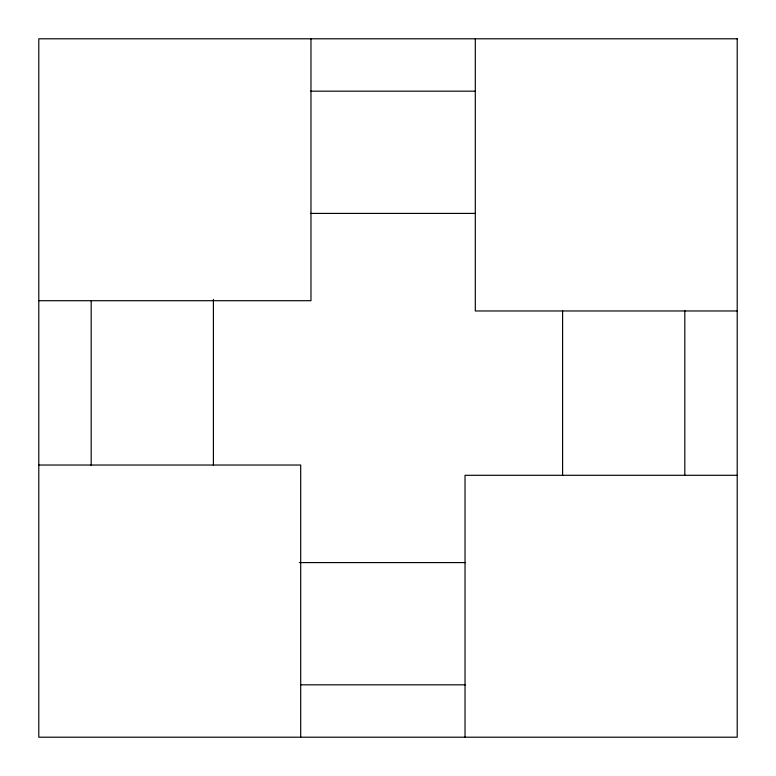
<?xml version="1.0" encoding="UTF-8"?>
<svg xmlns="http://www.w3.org/2000/svg" width="776" height="776" viewBox="0 0 776 776"><rect width="100%" height="100%" fill="white"/><g stroke="black" fill="none" stroke-linecap="round" stroke-linejoin="round"><path stroke-width="1.16" d="M310.594 91.18L475.3 91.18M310.604 213.4L475.368 213.4M38.8 300.7L310.972 300.7L310.972 38.8M737.2 310.972L475.3 310.972L475.3 38.8M38.8 465.028L300.7 465.028L300.7 737.2M737.2 475.3L465.028 475.3L465.028 737.2M299.42 562.6L465.396 562.6M300.7 684.82L465.406 684.82M684.82 310.594L684.82 475.3M562.6 310.604L562.6 475.368M213.4 299.42L213.4 465.396M91.18 300.7L91.18 465.406M737.2 38.8L38.8 38.8L38.8 737.2L737.2 737.2L737.2 38.8"/></g></svg>
